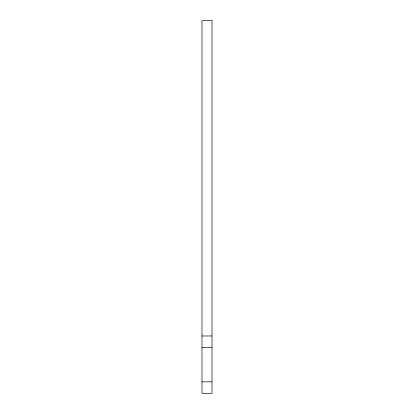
<?xml version="1.0" encoding="UTF-8"?>
<svg xmlns="http://www.w3.org/2000/svg" width="414" height="414" viewBox="0 0 414 414"><rect width="100%" height="100%" fill="white"/><g stroke="black" fill="none" stroke-linecap="round" stroke-linejoin="round"><path stroke-width="0.62" d="M201.985 335.977L212.015 335.977M201.985 347.439L212.015 347.439M201.985 381.837L212.015 381.837M212.015 20.7L201.985 20.7L201.985 393.3L212.015 393.3L212.015 20.7"/></g></svg>
